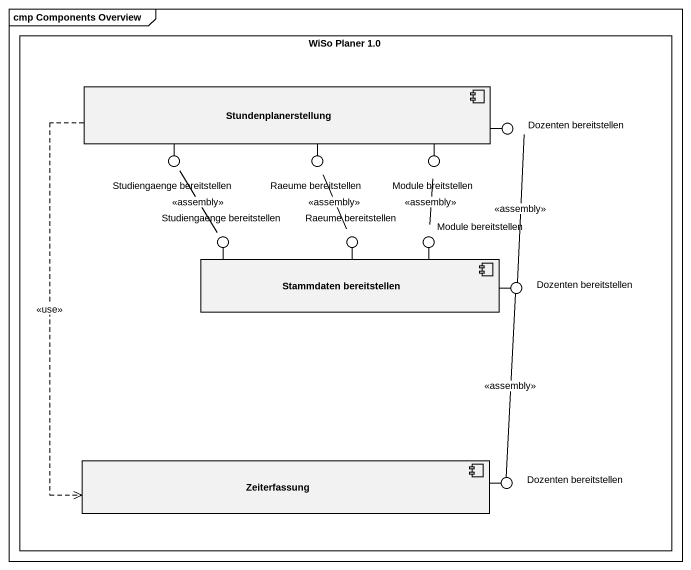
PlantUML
@startuml
mainframe cmp Components Overview
rectangle "WiSo Planer 1.0" as WiSo_Planer_1_0 {
  component Stundenplanerstellung
  component "Stammdaten bereitstellen" as Stammdaten_bereitstellen
  component Zeiterfassung
}
() "Studiengaenge bereitstellen" as Studiengaenge_bereitstellen
() "Raeume bereitstellen" as Raeume_bereitstellen
() "Module breitstellen" as Module_breitstellen
() "Dozenten bereitstellen" as Dozenten_bereitstellen
() "Studiengaenge bereitstellen" as Studiengaenge_bereitstellen_2
() "Raeume bereitstellen" as Raeume_bereitstellen_2
() "Module bereitstellen" as Module_bereitstellen
() "Dozenten bereitstellen" as Dozenten_bereitstellen_2
() "Dozenten bereitstellen" as Dozenten_bereitstellen_3
Stundenplanerstellung -left- Studiengaenge_bereitstellen
Stundenplanerstellung -- Raeume_bereitstellen
Stundenplanerstellung -right- Module_breitstellen
Stundenplanerstellung -right- Dozenten_bereitstellen
Stammdaten_bereitstellen -left- Studiengaenge_bereitstellen_2
Stammdaten_bereitstellen -up- Raeume_bereitstellen_2
Stammdaten_bereitstellen -right- Module_bereitstellen
Stammdaten_bereitstellen -right- Dozenten_bereitstellen_2
Zeiterfassung -right- Dozenten_bereitstellen_3
Stundenplanerstellung ..> Zeiterfassung : <<use>>
Studiengaenge_bereitstellen -- Studiengaenge_bereitstellen_2 : <<assembly>>
Raeume_bereitstellen -- Raeume_bereitstellen_2 : <<assembly>>
Module_breitstellen -- Module_bereitstellen : <<assembly>>
Dozenten_bereitstellen -- Dozenten_bereitstellen_2 : <<assembly>>
Dozenten_bereitstellen_3 -up- Dozenten_bereitstellen_2 : <<assembly>>
@enduml
